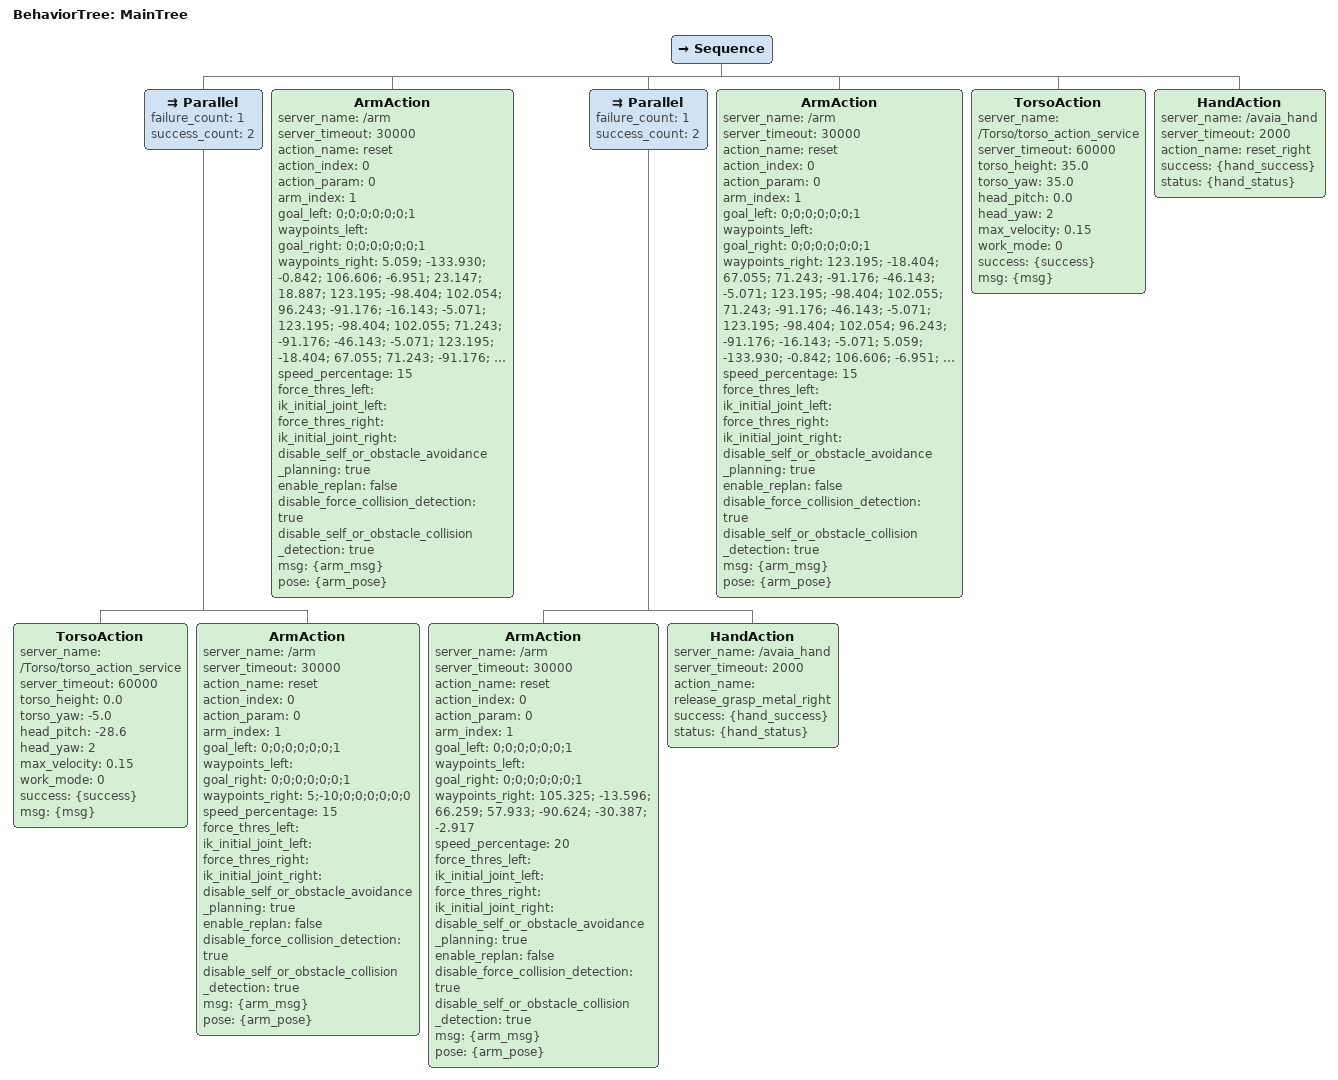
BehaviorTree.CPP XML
<?xml version="1.0" encoding="UTF-8"?>
<root BTCPP_format="4"
      main_tree_to_execute="MainTree">
    <BehaviorTree ID="MainTree">
            <Sequence>
                <Parallel failure_count="1"
                          success_count="2">
                  <TorsoAction server_name="/Torso/torso_action_service"
                              server_timeout="60000"
                              torso_height="0.0"
                              torso_yaw="-5.0"
                              head_pitch="-28.6"
                              head_yaw="2"
                              max_velocity="0.15"
                              work_mode="0"
                              success="{success}"
                              msg="{msg}"/>
                  <ArmAction server_name="/arm"
                            server_timeout="30000"
                            action_name="reset"
                            action_index="0"
                            action_param="0"
                            arm_index="1"
                            goal_left="0;0;0;0;0;0;1"
                            waypoints_left=""
                            goal_right="0;0;0;0;0;0;1"
                            waypoints_right="5;-10;0;0;0;0;0;0"
                            speed_percentage="15"
                            force_thres_left=""
                            ik_initial_joint_left=""
                            force_thres_right=""
                            ik_initial_joint_right=""
                            disable_self_or_obstacle_avoidance_planning="true"
                            enable_replan="false"
                            disable_force_collision_detection="true"
                            disable_self_or_obstacle_collision_detection="true"
                            msg="{arm_msg}"
                            pose="{arm_pose}"/>
                </Parallel>
                <ArmAction server_name="/arm"
                          server_timeout="30000"
                          action_name="reset"
                          action_index="0"
                          action_param="0"
                          arm_index="1"
                          goal_left="0;0;0;0;0;0;1"
                          waypoints_left=""
                          goal_right="0;0;0;0;0;0;1"
                          waypoints_right=" 5.059; -133.930; -0.842; 106.606; -6.951; 23.147; 18.887;
                                            123.195; -98.404; 102.054; 96.243; -91.176; -16.143; -5.071;
                                            123.195; -98.404; 102.055; 71.243; -91.176; -46.143; -5.071;
                                            123.195; -18.404; 67.055; 71.243; -91.176; -46.143; -5.071;
                                            107.176; -14.172; 66.243; 59.769; -90.794; -30.596; -2.924"
                          speed_percentage="15"
                            force_thres_left=""
                            ik_initial_joint_left=""
                            force_thres_right=""
                            ik_initial_joint_right=""
                            disable_self_or_obstacle_avoidance_planning="true"
                            enable_replan="false"
                            disable_force_collision_detection="true"
                            disable_self_or_obstacle_collision_detection="true"
                          msg="{arm_msg}"
                          pose="{arm_pose}"/>
                <Parallel failure_count="1"
                          success_count="2">
                 <ArmAction server_name="/arm"
                          server_timeout="30000"
                          action_name="reset"
                          action_index="0"
                          action_param="0"
                          arm_index="1"
                          goal_left="0;0;0;0;0;0;1"
                          waypoints_left=""
                          goal_right="0;0;0;0;0;0;1"
                          waypoints_right="105.325; -13.596; 66.259; 57.933; -90.624; -30.387; -2.917"
                          speed_percentage="20"
                            force_thres_left=""
                            ik_initial_joint_left=""
                            force_thres_right=""
                            ik_initial_joint_right=""
                            disable_self_or_obstacle_avoidance_planning="true"
                            enable_replan="false"
                            disable_force_collision_detection="true"
                            disable_self_or_obstacle_collision_detection="true"
                          msg="{arm_msg}"
                          pose="{arm_pose}"/>
                 <HandAction server_name="/avaia_hand"
                            server_timeout="2000"
                            action_name="release_grasp_metal_right"
                            success="{hand_success}"
                            status="{hand_status}"/>
                </Parallel>
                <ArmAction server_name="/arm"
                           server_timeout="30000"
                           action_name="reset"
                           action_index="0"
                           action_param="0"
                           arm_index="1"
                           goal_left="0;0;0;0;0;0;1"
                           waypoints_left=""
                           goal_right="0;0;0;0;0;0;1"
                           waypoints_right="123.195; -18.404; 67.055; 71.243; -91.176; -46.143; -5.071;
                                             123.195; -98.404; 102.055; 71.243; -91.176; -46.143; -5.071;
                                             123.195; -98.404; 102.054; 96.243; -91.176; -16.143; -5.071;
                                             5.059; -133.930; -0.842; 106.606; -6.951; 23.147; 18.887;
                                             0;-5;0;0;0;0;0;0"
                           speed_percentage="15"
                            force_thres_left=""
                            ik_initial_joint_left=""
                            force_thres_right=""
                            ik_initial_joint_right=""
                            disable_self_or_obstacle_avoidance_planning="true"
                            enable_replan="false"
                            disable_force_collision_detection="true"
                            disable_self_or_obstacle_collision_detection="true"
                           msg="{arm_msg}"
                           pose="{arm_pose}"/>
                <TorsoAction server_name="/Torso/torso_action_service"
                              server_timeout="60000"
                              torso_height="35.0"
                              torso_yaw="35.0"
                              head_pitch="0.0"
                              head_yaw="2"
                              max_velocity="0.15"
                              work_mode="0"
                              success="{success}"
                              msg="{msg}"/>
                <HandAction server_name="/avaia_hand"
                            server_timeout="2000"
                            action_name="reset_right"
                            success="{hand_success}"
                            status="{hand_status}"/>
            </Sequence>
    </BehaviorTree>
</root>
